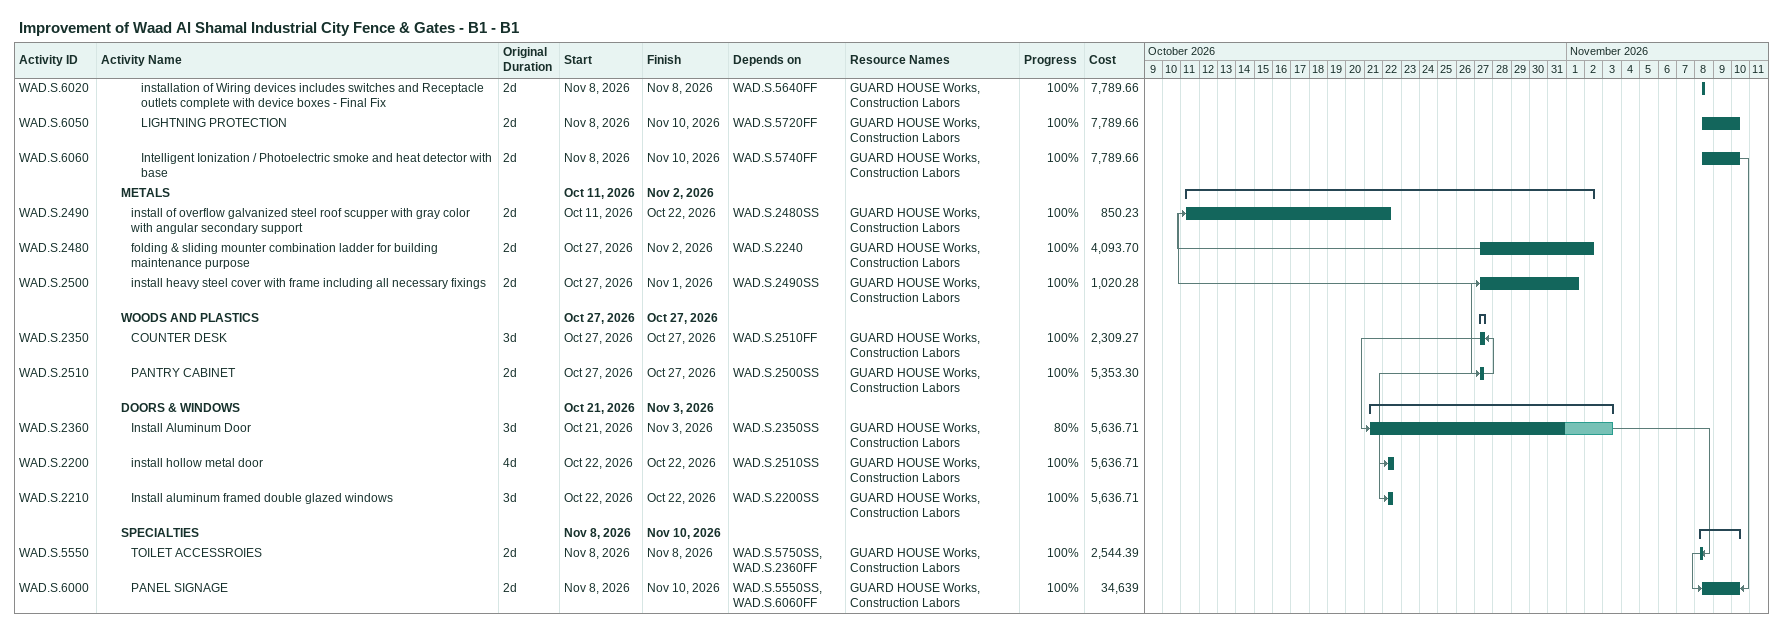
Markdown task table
Improvement of Waad Al Shamal Industrial City Fence & Gates - B1 - B1

| ID | Level | Task | Original duration | Start | Finish | Predecessors | Resources | % complete | Cost |
|---|---|---|---|---|---|---|---|---|---|
| WAD.S.6020 | 5 | installation of Wiring devices includes switches and Receptacle outlets complete with device boxes - Final Fix | 2d | 2026-11-08 | 2026-11-08 | WAD.S.5640FF | GUARD HOUSE Works, Construction Labors | 100 | 7789.66 |
| WAD.S.6050 | 5 | LIGHTNING PROTECTION | 2d | 2026-11-08 | 2026-11-10 | WAD.S.5720FF | GUARD HOUSE Works, Construction Labors | 100 | 7789.66 |
| WAD.S.6060 | 5 | Intelligent Ionization / Photoelectric smoke and heat detector with base | 2d | 2026-11-08 | 2026-11-10 | WAD.S.5740FF | GUARD HOUSE Works, Construction Labors | 100 | 7789.66 |
|  | 3 | **METALS** |  | 2026-10-11 | 2026-11-02 |  |  |  |  |
| WAD.S.2490 | 4 | install of overflow galvanized steel roof scupper with gray color with angular secondary support | 2d | 2026-10-11 | 2026-10-22 | WAD.S.2480SS | GUARD HOUSE Works, Construction Labors | 100 | 850.23 |
| WAD.S.2480 | 4 | folding & sliding mounter combination ladder for building maintenance purpose | 2d | 2026-10-27 | 2026-11-02 | WAD.S.2240 | GUARD HOUSE Works, Construction Labors | 100 | 4093.70 |
| WAD.S.2500 | 4 | install heavy steel cover with frame including all necessary fixings | 2d | 2026-10-27 | 2026-11-01 | WAD.S.2490SS | GUARD HOUSE Works, Construction Labors | 100 | 1020.28 |
|  | 3 | **WOODS AND PLASTICS** |  | 2026-10-27 | 2026-10-27 |  |  |  |  |
| WAD.S.2350 | 4 | COUNTER DESK | 3d | 2026-10-27 | 2026-10-27 | WAD.S.2510FF | GUARD HOUSE Works, Construction Labors | 100 | 2309.27 |
| WAD.S.2510 | 4 | PANTRY CABINET | 2d | 2026-10-27 | 2026-10-27 | WAD.S.2500SS | GUARD HOUSE Works, Construction Labors | 100 | 5353.30 |
|  | 3 | **DOORS & WINDOWS** |  | 2026-10-21 | 2026-11-03 |  |  |  |  |
| WAD.S.2360 | 4 | Install Aluminum Door | 3d | 2026-10-21 | 2026-11-03 | WAD.S.2350SS | GUARD HOUSE Works, Construction Labors | 80 | 5636.71 |
| WAD.S.2200 | 4 | install hollow metal door | 4d | 2026-10-22 | 2026-10-22 | WAD.S.2510SS | GUARD HOUSE Works, Construction Labors | 100 | 5636.71 |
| WAD.S.2210 | 4 | Install aluminum framed double glazed windows | 3d | 2026-10-22 | 2026-10-22 | WAD.S.2200SS | GUARD HOUSE Works, Construction Labors | 100 | 5636.71 |
|  | 3 | **SPECIALTIES** |  | 2026-11-08 | 2026-11-10 |  |  |  |  |
| WAD.S.5550 | 4 | TOILET ACCESSROIES | 2d | 2026-11-08 | 2026-11-08 | WAD.S.5750SS, WAD.S.2360FF | GUARD HOUSE Works, Construction Labors | 100 | 2544.39 |
| WAD.S.6000 | 4 | PANEL SIGNAGE | 2d | 2026-11-08 | 2026-11-10 | WAD.S.5550SS, WAD.S.6060FF | GUARD HOUSE Works, Construction Labors | 100 | 34639 |
